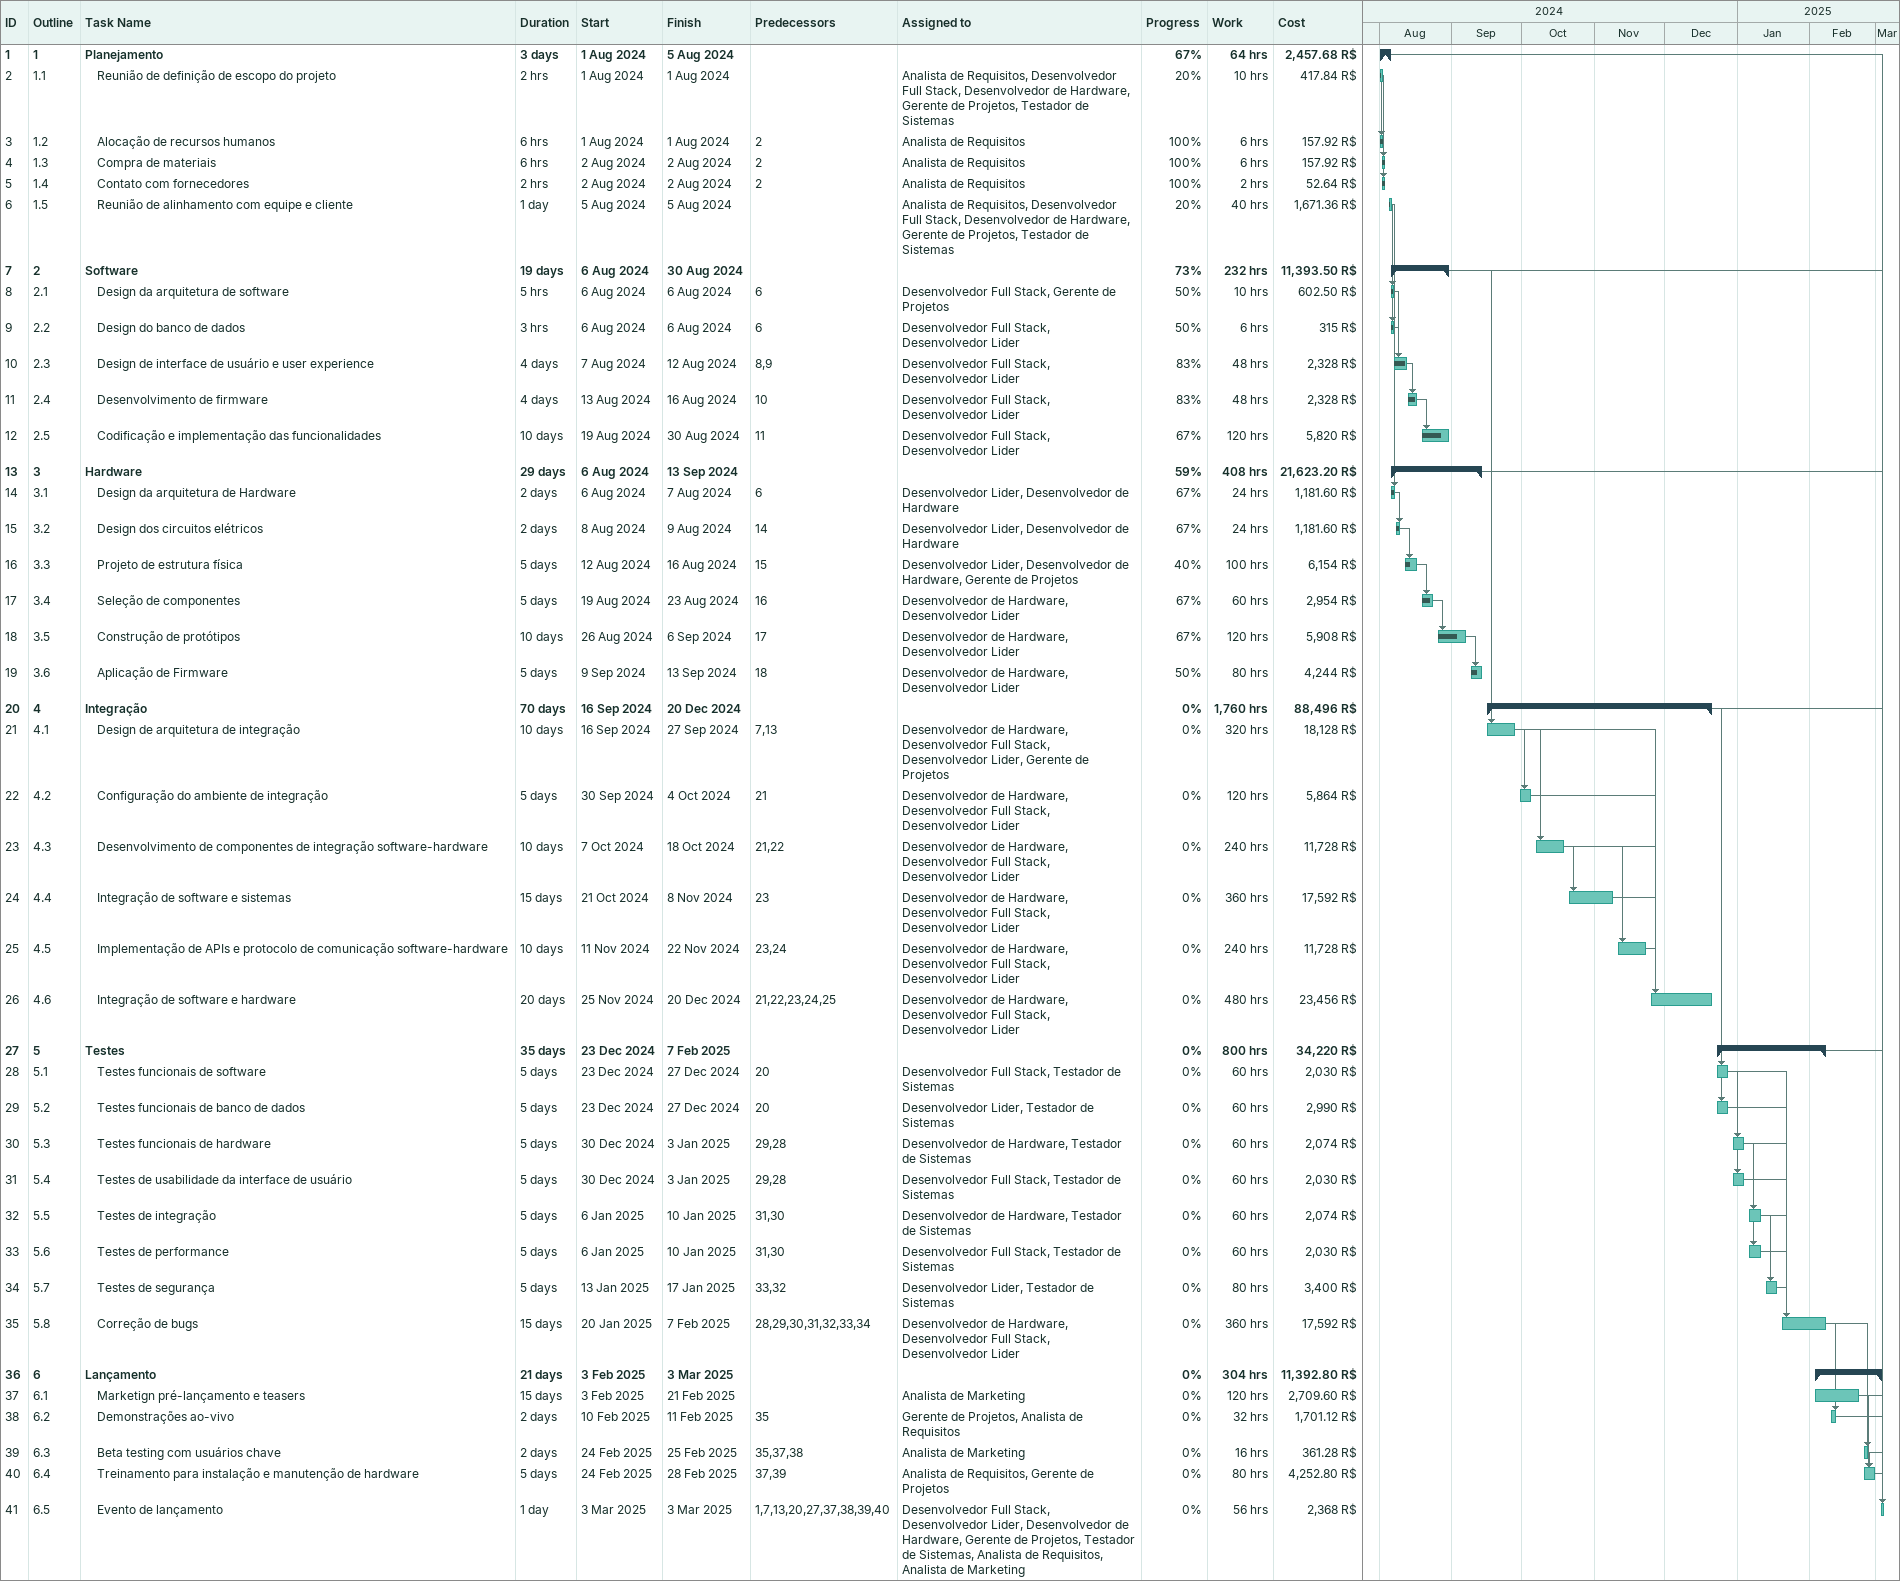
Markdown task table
| ID | WBS | Task | Duration | Start | Finish | Predecessors | Resources | % complete | Work (h) | Cost (R$) |
|---|---|---|---|---|---|---|---|---|---|---|
| 1 | 1 | **Planejamento** | 3d | 2024-08-01 | 2024-08-05 |  |  | 67 | 64 | 2457.68 |
| 2 | 1.1 | Reunião de definição de escopo do projeto | 2h | 2024-08-01 | 2024-08-01 |  | Analista de Requisitos, Desenvolvedor Full Stack, Desenvolvedor de Hardware, Gerente de Projetos, Testador de Sistemas | 20 | 10 | 417.84 |
| 3 | 1.2 | Alocação de recursos humanos | 6h | 2024-08-01 | 2024-08-01 | 2 | Analista de Requisitos | 100 | 6 | 157.92 |
| 4 | 1.3 | Compra de materiais | 6h | 2024-08-02 | 2024-08-02 | 2 | Analista de Requisitos | 100 | 6 | 157.92 |
| 5 | 1.4 | Contato com fornecedores | 2h | 2024-08-02 | 2024-08-02 | 2 | Analista de Requisitos | 100 | 2 | 52.64 |
| 6 | 1.5 | Reunião de alinhamento com equipe e cliente | 1d | 2024-08-05 | 2024-08-05 |  | Analista de Requisitos, Desenvolvedor Full Stack, Desenvolvedor de Hardware, Gerente de Projetos, Testador de Sistemas | 20 | 40 | 1671.36 |
| 7 | 2 | **Software** | 19d | 2024-08-06 | 2024-08-30 |  |  | 73 | 232 | 11393.50 |
| 8 | 2.1 | Design da arquitetura de software | 5h | 2024-08-06 | 2024-08-06 | 6 | Desenvolvedor Full Stack, Gerente de Projetos | 50 | 10 | 602.50 |
| 9 | 2.2 | Design do banco de dados | 3h | 2024-08-06 | 2024-08-06 | 6 | Desenvolvedor Full Stack, Desenvolvedor Lider | 50 | 6 | 315 |
| 10 | 2.3 | Design de interface de usuário e user experience | 4d | 2024-08-07 | 2024-08-12 | 8, 9 | Desenvolvedor Full Stack, Desenvolvedor Lider | 83 | 48 | 2328 |
| 11 | 2.4 | Desenvolvimento de firmware | 4d | 2024-08-13 | 2024-08-16 | 10 | Desenvolvedor Full Stack, Desenvolvedor Lider | 83 | 48 | 2328 |
| 12 | 2.5 | Codificação e implementação das funcionalidades | 10d | 2024-08-19 | 2024-08-30 | 11 | Desenvolvedor Full Stack, Desenvolvedor Lider | 67 | 120 | 5820 |
| 13 | 3 | **Hardware** | 29d | 2024-08-06 | 2024-09-13 |  |  | 59 | 408 | 21623.20 |
| 14 | 3.1 | Design da arquitetura de Hardware | 2d | 2024-08-06 | 2024-08-07 | 6 | Desenvolvedor Lider, Desenvolvedor de Hardware | 67 | 24 | 1181.60 |
| 15 | 3.2 | Design dos circuitos elétricos | 2d | 2024-08-08 | 2024-08-09 | 14 | Desenvolvedor Lider, Desenvolvedor de Hardware | 67 | 24 | 1181.60 |
| 16 | 3.3 | Projeto de estrutura física | 5d | 2024-08-12 | 2024-08-16 | 15 | Desenvolvedor Lider, Desenvolvedor de Hardware, Gerente de Projetos | 40 | 100 | 6154 |
| 17 | 3.4 | Seleção de componentes | 5d | 2024-08-19 | 2024-08-23 | 16 | Desenvolvedor de Hardware, Desenvolvedor Lider | 67 | 60 | 2954 |
| 18 | 3.5 | Construção de protótipos | 10d | 2024-08-26 | 2024-09-06 | 17 | Desenvolvedor de Hardware, Desenvolvedor Lider | 67 | 120 | 5908 |
| 19 | 3.6 | Aplicação de Firmware | 5d | 2024-09-09 | 2024-09-13 | 18 | Desenvolvedor de Hardware, Desenvolvedor Lider | 50 | 80 | 4244 |
| 20 | 4 | **Integração** | 70d | 2024-09-16 | 2024-12-20 |  |  | 0 | 1760 | 88496 |
| 21 | 4.1 | Design de arquitetura de integração | 10d | 2024-09-16 | 2024-09-27 | 7, 13 | Desenvolvedor de Hardware, Desenvolvedor Full Stack, Desenvolvedor Lider, Gerente de Projetos | 0 | 320 | 18128 |
| 22 | 4.2 | Configuração do ambiente de integração | 5d | 2024-09-30 | 2024-10-04 | 21 | Desenvolvedor de Hardware, Desenvolvedor Full Stack, Desenvolvedor Lider | 0 | 120 | 5864 |
| 23 | 4.3 | Desenvolvimento de componentes de integração software-hardware | 10d | 2024-10-07 | 2024-10-18 | 21, 22 | Desenvolvedor de Hardware, Desenvolvedor Full Stack, Desenvolvedor Lider | 0 | 240 | 11728 |
| 24 | 4.4 | Integração de software e sistemas | 15d | 2024-10-21 | 2024-11-08 | 23 | Desenvolvedor de Hardware, Desenvolvedor Full Stack, Desenvolvedor Lider | 0 | 360 | 17592 |
| 25 | 4.5 | Implementação de APIs e protocolo de comunicação software-hardware | 10d | 2024-11-11 | 2024-11-22 | 23, 24 | Desenvolvedor de Hardware, Desenvolvedor Full Stack, Desenvolvedor Lider | 0 | 240 | 11728 |
| 26 | 4.6 | Integração de software e hardware | 20d | 2024-11-25 | 2024-12-20 | 21, 22, 23, 24, 25 | Desenvolvedor de Hardware, Desenvolvedor Full Stack, Desenvolvedor Lider | 0 | 480 | 23456 |
| 27 | 5 | **Testes** | 35d | 2024-12-23 | 2025-02-07 |  |  | 0 | 800 | 34220 |
| 28 | 5.1 | Testes funcionais de software | 5d | 2024-12-23 | 2024-12-27 | 20 | Desenvolvedor Full Stack, Testador de Sistemas | 0 | 60 | 2030 |
| 29 | 5.2 | Testes funcionais de banco de dados | 5d | 2024-12-23 | 2024-12-27 | 20 | Desenvolvedor Lider, Testador de Sistemas | 0 | 60 | 2990 |
| 30 | 5.3 | Testes funcionais de hardware | 5d | 2024-12-30 | 2025-01-03 | 29, 28 | Desenvolvedor de Hardware, Testador de Sistemas | 0 | 60 | 2074 |
| 31 | 5.4 | Testes de usabilidade da interface de usuário | 5d | 2024-12-30 | 2025-01-03 | 29, 28 | Desenvolvedor Full Stack, Testador de Sistemas | 0 | 60 | 2030 |
| 32 | 5.5 | Testes de integração | 5d | 2025-01-06 | 2025-01-10 | 31, 30 | Desenvolvedor de Hardware, Testador de Sistemas | 0 | 60 | 2074 |
| 33 | 5.6 | Testes de performance | 5d | 2025-01-06 | 2025-01-10 | 31, 30 | Desenvolvedor Full Stack, Testador de Sistemas | 0 | 60 | 2030 |
| 34 | 5.7 | Testes de segurança | 5d | 2025-01-13 | 2025-01-17 | 33, 32 | Desenvolvedor Lider, Testador de Sistemas | 0 | 80 | 3400 |
| 35 | 5.8 | Correção de bugs | 15d | 2025-01-20 | 2025-02-07 | 28, 29, 30, 31, 32, 33, 34 | Desenvolvedor de Hardware, Desenvolvedor Full Stack, Desenvolvedor Lider | 0 | 360 | 17592 |
| 36 | 6 | **Lançamento** | 21d | 2025-02-03 | 2025-03-03 |  |  | 0 | 304 | 11392.80 |
| 37 | 6.1 | Marketign pré-lançamento e teasers | 15d | 2025-02-03 | 2025-02-21 |  | Analista de Marketing | 0 | 120 | 2709.60 |
| 38 | 6.2 | Demonstrações ao-vivo | 2d | 2025-02-10 | 2025-02-11 | 35 | Gerente de Projetos, Analista de Requisitos | 0 | 32 | 1701.12 |
| 39 | 6.3 | Beta testing com usuários chave | 2d | 2025-02-24 | 2025-02-25 | 35, 37, 38 | Analista de Marketing | 0 | 16 | 361.28 |
| 40 | 6.4 | Treinamento para instalação e manutenção de hardware | 5d | 2025-02-24 | 2025-02-28 | 37, 39 | Analista de Requisitos, Gerente de Projetos | 0 | 80 | 4252.80 |
| 41 | 6.5 | Evento de lançamento | 1d | 2025-03-03 | 2025-03-03 | 1, 7, 13, 20, 27, 37, 38, 39, 40 | Desenvolvedor Full Stack, Desenvolvedor Lider, Desenvolvedor de Hardware, Gerente de Projetos, Testador de Sistemas, Analista de Requisitos, Analista de Marketing | 0 | 56 | 2368 |
